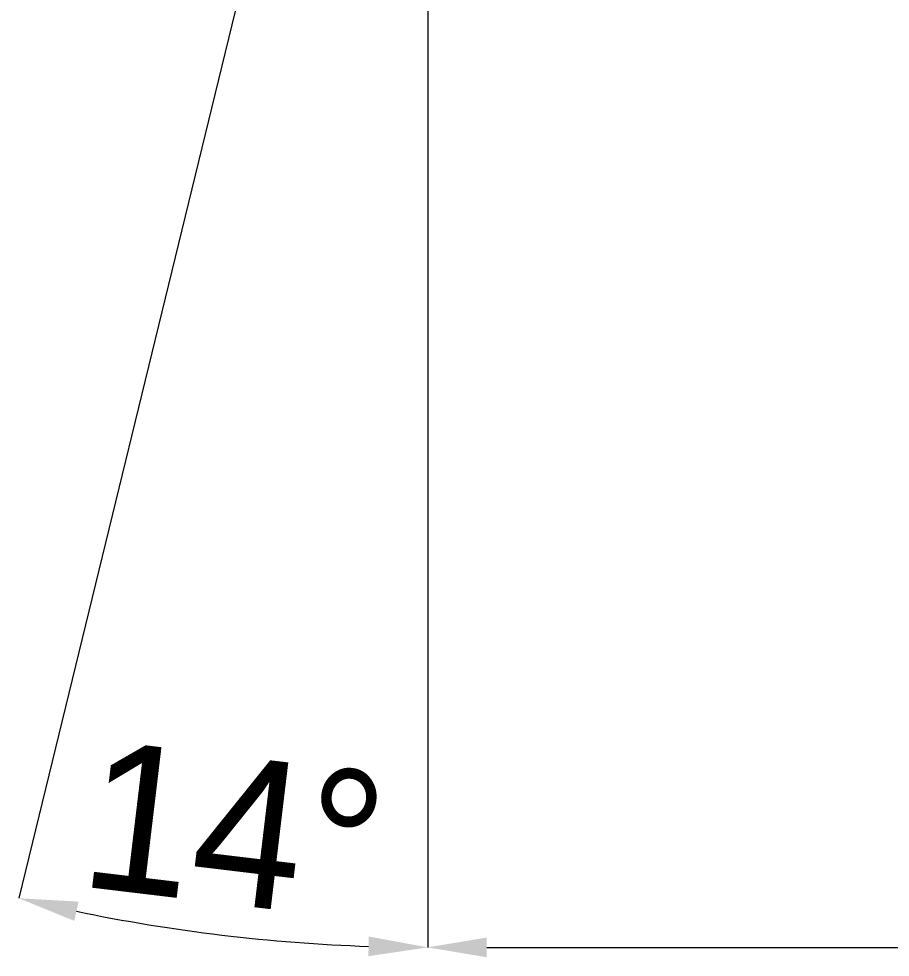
# Model space of a CAD drawing. Extents: x 0 to 1128, y 0 to 827.
# Drawn here: x 442.2 to 501.2, y 179.7 to 243.2 of the extents above; entities that cross this region are included whole.
import ezdxf

# ---------------------------------------------------------------- set-up
doc = ezdxf.new("R2010")
doc.units = 0
doc.header["$LTSCALE"] = 10
doc.header["$MEASUREMENT"] = 0
doc.header["$PDMODE"] = 3
doc.header["$PDSIZE"] = -10
doc.layers.get('0').update_dxf_attribs({"linetype": 'CONTINUOUS'})
doc.layers.get('DEFPOINTS').update_dxf_attribs({"linetype": 'CONTINUOUS'})
doc.styles.add('Daelim Dimension', font='')
doc.styles.get('Daelim Dimension').set_extended_font_data('나눔고딕')
doc.dimstyles.new('DEFAULT', dxfattribs={"dimscale": 2, "dimtxt": 2, "dimasz": 2, "dimexe": 0, "dimexo": 2, "dimgap": 1, "dimtad": 1, "dimdec": 0, "dimzin": 9, "dimdsep": 46, "dimtxsty": 'Daelim Dimension', "dimcen": 0.5, "dimclrd": 5, "dimclre": 5, "dimclrt": 256, "dimadec": 1, "dimazin": 0, "dimtfac": 1, "dimtdec": 0, "dimtix": 1, "dimtmove": 0, "dimatfit": 3, "dimfxl": 1, "dimtolj": 1, "dimtzin": 1, "dimlwd": 9, "dimlwe": 9, "dimarcsym": 0})

# ---------------------------------------------------------------- blocks, each defined once
blk = doc.blocks.new('*D6')
at = {"color": 5, "lineweight": 9, "ltscale": 0.5, "transparency": 16777216}
for p, q in [((469.9, 293.176), (469.9, 180.328)), ((696.62, 225.626), (696.62, 180.328)), ((473.9, 180.328), (692.62, 180.328))]:
    blk.add_line(p, q, dxfattribs=at)
at = {"color": 5, "ltscale": 0.5, "transparency": 16777216}
for points in [[(473.9, 180.995), (473.9, 179.662), (469.9, 180.328)], [(692.62, 180.995), (692.62, 179.662), (696.62, 180.328)]]:
    blk.add_solid(points, dxfattribs=at)
at = {"layer": 'DEFPOINTS', "color": 0, "ltscale": 0.5, "transparency": 16777216}
for p in [(469.9, 297.176), (696.62, 229.626), (696.62, 180.328)]:
    blk.add_point(p, dxfattribs=at)
at = {"color": 7, "ltscale": 0.5, "transparency": 16777216, "insert": (583.26, 187.455), "char_height": 10, "attachment_point": 5, "style": 'Daelim Dimension'}
blk.add_mtext('\\A1;227', dxfattribs=at)
blk = doc.blocks.new('*D3')
at = {"color": 5, "lineweight": 9, "ltscale": 0.5, "transparency": 16777216}
for p, q in [((468.953, 293.29), (442.226, 183.653)), ((469.9, 289.176), (469.9, 180.328))]:
    blk.add_line(p, q, dxfattribs=at)
blk.add_arc((469.9, 297.176), 116.848, 258.26142, 268.03852, dxfattribs=at)
at = {"color": 5, "ltscale": 0.5, "transparency": 16777216}
for points in [[(445.981, 182.122), (446.274, 183.422), (442.226, 183.653)], [(465.912, 181.063), (465.889, 179.73), (469.9, 180.328)]]:
    blk.add_solid(points, dxfattribs=at)
at = {"layer": 'DEFPOINTS', "color": 0, "ltscale": 0.5, "transparency": 16777216}
for p in [(470.124, 298.097), (469.9, 297.176), (469.9, 297.176), (469.9, 293.176), (451.352, 181.81)]:
    blk.add_point(p, dxfattribs=at)
at = {"color": 7, "ltscale": 0.5, "transparency": 16777216, "insert": (456.814, 188.244), "char_height": 10, "attachment_point": 5, "rotation": 353.14997, "style": 'Daelim Dimension'}
blk.add_mtext('\\A1;14%%D', dxfattribs=at)

msp = doc.modelspace()

# ---------------------------------------------------------------- dimensions: what is measured, and where the dimension line sits
at = {"color": 5, "ltscale": 0.5}
dim = msp.add_angular_dim_2l(base=(451.352, 181.81), line1=((469.9, 293.176), (469.9, 297.176)), line2=((470.124, 298.097), (469.9, 297.176)), text='14%%D', dimstyle='DEFAULT', override={"dimtxt": 5, "dimclrd": 5, "dimclre": 5, "dimclrt": 7}, dxfattribs=at)
dim.commit()
dim.dimension.update_dxf_attribs({"geometry": '*D3', "text_midpoint": (456.814, 188.244)})
dim = msp.add_linear_dim(base=(696.62, 180.328), p1=(469.9, 297.176), p2=(696.62, 229.626), text='227', dimstyle='DEFAULT', override={"dimtxt": 5, "dimclrd": 5, "dimclre": 5, "dimclrt": 7}, dxfattribs=at)
dim.commit()
dim.dimension.update_dxf_attribs({"geometry": '*D6', "text_midpoint": (583.26, 187.455)})

doc.saveas('drawing.dxf')
